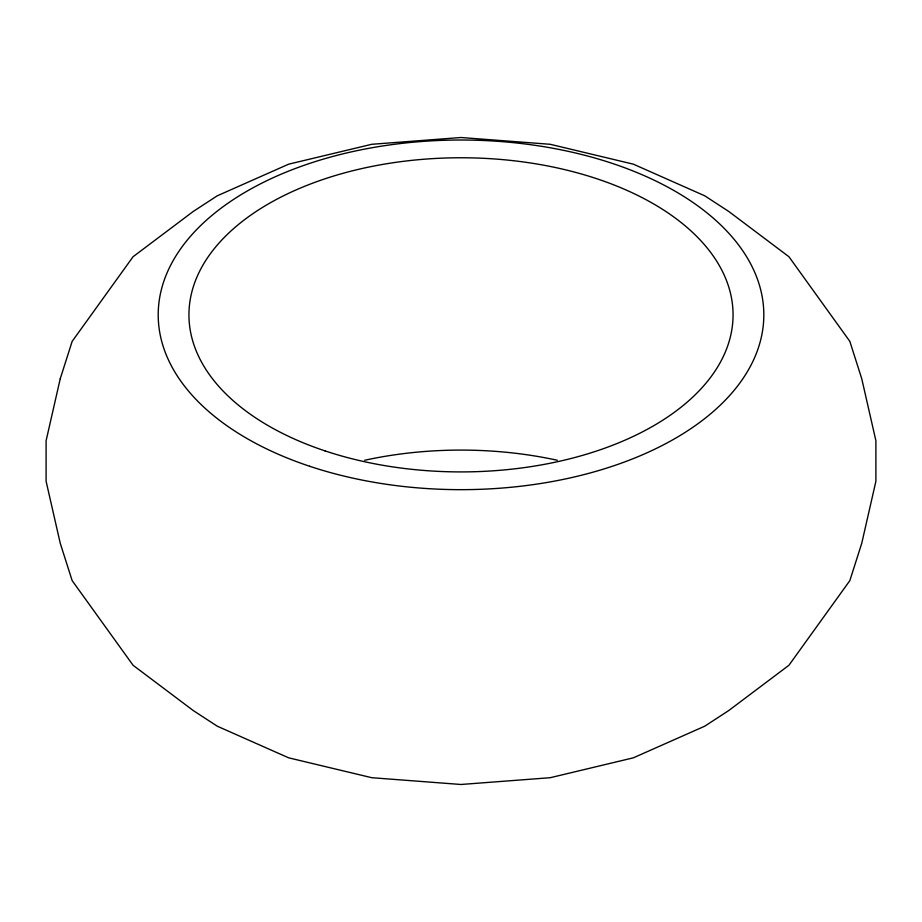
<?xml version="1.0" encoding="UTF-8"?>
<svg xmlns="http://www.w3.org/2000/svg" width="922" height="922" viewBox="0 0 922 922"><rect width="100%" height="100%" fill="white"/><g stroke="black" fill="none" stroke-linecap="round" stroke-linejoin="round"><path stroke-width="1.38" d="M364.674 460.262A272.059 157.074 0 0 1 557.326 460.262M60.241 378.758L46.1 440.751L46.1 481.249L60.241 543.242L72.158 580.63L133.068 665.269L193.24 710.539L217.258 726.19L288.644 757.826L371.785 777.707L461 784.484L550.215 777.707L633.356 757.826L704.742 726.19L728.76 710.539L788.932 665.269L849.842 580.63L861.759 543.242L875.9 481.249L875.9 440.751L861.759 378.758L849.842 341.37L788.932 256.731L728.76 211.461L704.742 195.81L633.356 164.174L550.215 144.293L461 137.516L371.785 144.293L288.644 164.174L217.258 195.81L193.24 211.461L133.068 256.731L72.158 341.37L60.241 378.758M309.596 466.244A302.819 174.834 0 0 0 763.819 314.84A302.819 174.834 0 0 0 309.596 163.436A302.819 174.834 0 0 0 309.596 466.244M324.97 450.87A272.059 157.074 0 0 0 733.059 314.84A272.059 157.074 0 0 0 324.97 178.81A272.059 157.074 0 0 0 324.97 450.87"/></g></svg>
